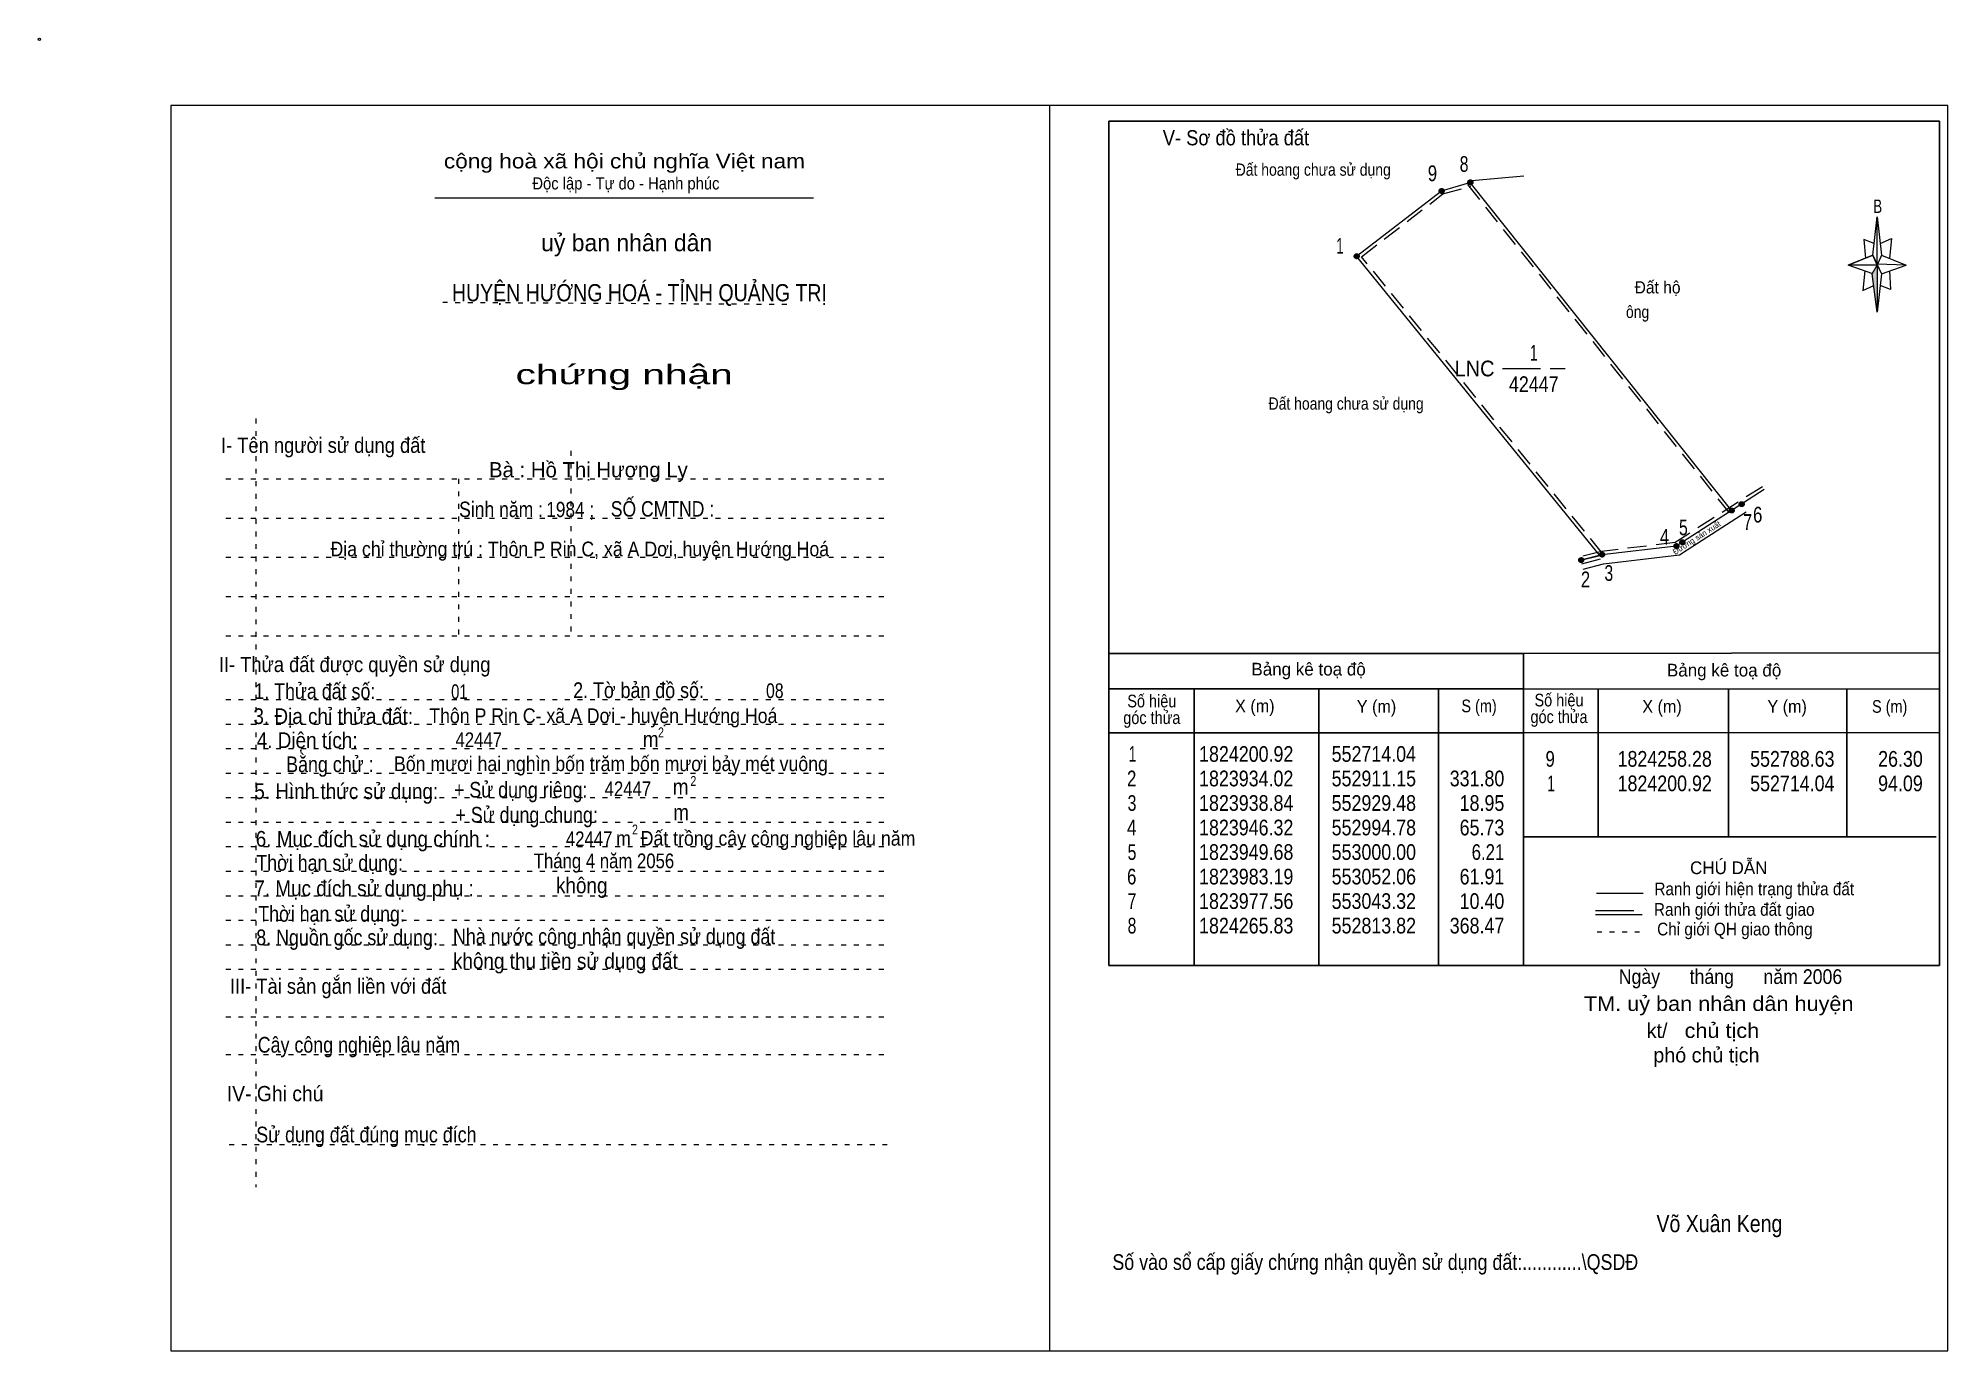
# Model space of a CAD drawing. Header units: centimetres. Extents: x -1.6 to 37.4, y -1.3 to 25.5.
import ezdxf
from ezdxf.enums import TextEntityAlignment as Align

# ---------------------------------------------------------------- set-up
doc = ezdxf.new("R2010")
doc.units = ezdxf.units.CM
doc.header["$LTSCALE"] = 0.13
for name, pattern in [('DOTTED', [1.5, 0.3, -1.2]), ('LONG_DASHED', [7.5, 6, -1.5]), ('MEDIUM_DASHED', [4.5, 3, -1.5])]:
    doc.linetypes.add(name, pattern=pattern)
for name, color, linetype, lineweight in [('1', 7, 'DOTTED', 13), ('10', 7, 'Continuous', 13), ('2', 7, 'Continuous', 25), ('3', 7, 'Continuous', 13), ('30', 7, 'Continuous', 13), ('32', 7, 'LONG_DASHED', 13), ('33', 7, 'LONG_DASHED', 13), ('35', 7, 'Continuous', 13)]:
    doc.layers.add(name, color=color, linetype=linetype, lineweight=lineweight)

msp = doc.modelspace()

# ---------------------------------------------------------------- hatches: boundary and pattern name
at = {"layer": '30'}
msp.add_hatch(color=256, dxfattribs=at).paths.add_polyline_path([(35.91, 20.87), (35.91, 19.91), (35.81, 20.69)])
at = {"layer": '32'}
for points in [[(27.6677, 22.5556, 1), (27.5677, 22.5556, 1)], [(27.0829, 22.3803, 1), (26.9829, 22.3803, 1)], [(25.3514, 21.0488, 1), (25.2514, 21.0488, 1)], [(33.1982, 15.9944, 1), (33.0982, 15.9944, 1)], [(32.9953, 15.8637, 1), (32.8953, 15.8637, 1)], [(31.8685, 15.1385, 1), (31.7685, 15.1385, 1)], [(31.9897, 15.2165, 1), (31.8897, 15.2165, 1)], [(29.9271, 14.8529, 1), (29.8271, 14.8529, 1)], [(30.3526, 14.9648, 1), (30.2526, 14.9648, 1)]]:
    msp.add_hatch(color=256, dxfattribs=at).paths.add_polyline_path(points)

# ---------------------------------------------------------------- linework, layer by layer
at = {"layer": '1', "linetype": 'Continuous'}
msp.add_line((6.51, 22.24), (14.23, 22.24), dxfattribs=at)
at = {"layer": '1'}
for p, q in [((6.67, 20.11), (13.82, 20.07)), ((2.86, 17.74), (2.86, 2.07)), ((9.28, 17.08), (9.28, 13.31)), ((2.25, 16.51), (15.75, 16.51)), ((6.99, 16.51), (6.99, 13.31)), ((2.25, 15.71), (15.75, 15.71)), ((2.25, 14.91), (15.75, 14.91)), ((2.25, 14.11), (15.75, 14.11)), ((2.25, 13.31), (15.75, 13.31)), ((2.25, 12.01), (15.75, 12.01)), ((2.25, 11.51), (15.75, 11.51)), ((2.25, 11.01), (15.75, 11.01)), ((2.25, 10.51), (15.75, 10.51)), ((2.25, 10.01), (15.75, 10.01)), ((2.25, 9.51), (15.75, 9.51)), ((2.25, 9.01), (15.75, 9.01)), ((2.25, 8.51), (15.75, 8.51)), ((2.25, 8.01), (15.75, 8.01)), ((2.25, 7.51), (15.75, 7.51)), ((2.25, 7.01), (15.75, 7.01)), ((2.25, 6.51), (15.75, 6.51)), ((2.25, 5.54), (15.75, 5.54)), ((2.25, 4.77), (15.75, 4.77)), ((2.32, 2.94), (15.82, 2.94))]:
    msp.add_line(p, q, dxfattribs=at)
at = {"layer": '10'}
for p, q in [((27.65, 22.59), (28.71, 22.69)), ((33.61, 16.29), (31.94, 15.22))]:
    msp.add_line(p, q, dxfattribs=at)
at = {"layer": '10', "linetype": 'MEDIUM_DASHED'}
for p, q in [((27.56, 22.51), (32.89, 15.82)), ((33.57, 16.35), (31.9, 15.28)), ((29.89, 14.78), (30.28, 14.88))]:
    msp.add_line(p, q, dxfattribs=at)
at = {"layer": '10', "lineweight": 25}
for p, q in [((28.7, 12.95), (37.18, 12.96)), ((28.7, 12.23), (37.18, 12.22)), ((30.22, 12.23), (30.22, 9.21)), ((32.88, 12.23), (32.88, 9.21)), ((35.29, 12.23), (35.29, 9.21)), ((28.7, 11.33), (37.18, 11.34)), ((28.7, 9.21), (37.11, 9.21))]:
    msp.add_line(p, q, dxfattribs=at)
at = {"layer": '10'}
for points in [[(30.26, 14.95), (25.3, 21.05), (27.03, 22.38), (27.61, 22.55), (32.94, 15.86)], [(29.92, 14.67), (30.33, 14.78), (31.88, 14.96), (32.04, 15.06), (33.24, 15.84)], [(31.94, 15.22), (31.81, 15.14), (30.3, 14.96), (29.87, 14.85), (30.26, 14.95)]]:
    msp.add_lwpolyline(points, dxfattribs=at)
at = {"layer": '10', "linetype": 'MEDIUM_DASHED'}
for points in [[(30.31, 14.99), (25.4, 21.04), (27.06, 22.32), (27.63, 22.48)], [(31.9, 15.28), (31.79, 15.21), (30.29, 15.03), (29.85, 14.92)]]:
    msp.add_lwpolyline(points, dxfattribs=at)
at = {"layer": '10'}
msp.add_circle((-1.55, 25.47), 0.025, dxfattribs=at)
at = {"layer": '2'}
for p, q in [((20.25, 12.95), (28.7, 12.95)), ((28.7, 6.59), (28.7, 12.95)), ((20.25, 12.23), (28.7, 12.23)), ((21.99, 6.59), (21.99, 12.23)), ((24.53, 10.89), (24.53, 12.23)), ((26.97, 12.23), (26.97, 6.59)), ((20.25, 11.33), (28.7, 11.33))]:
    msp.add_line(p, q, dxfattribs=at)
msp.add_lwpolyline([(37.18, 23.8), (20.25, 23.8), (20.25, 6.59), (37.18, 6.59)], close=True, dxfattribs=at)
msp.add_lwpolyline([(24.53, 6.59), (24.53, 10.39), (24.53, 10.89)], dxfattribs=at)
at = {"layer": '3'}
msp.add_line((19.04, 24.12), (19.04, -1.27), dxfattribs=at)
for points in [[(19.04, 24.12), (1.13, 24.12), (1.13, -1.27), (19.04, -1.27)], [(19.04, -1.27), (37.35, -1.27), (37.35, 24.12), (19.04, 24.12)]]:
    msp.add_lwpolyline(points, dxfattribs=at)
at = {"layer": '30'}
for p, q in [((35.82, 21.07), (35.91, 21.85)), ((36, 21.07), (36.5, 20.87)), ((35.82, 20.69), (35.32, 20.87)), ((36, 20.69), (35.91, 19.91)), ((36.16, 20.75), (36.18, 20.37)), ((36.18, 20.37), (35.97, 20.45))]:
    msp.add_line(p, q, dxfattribs=at)
for points in [[(35.91, 21.85), (36, 21.07), (35.91, 20.87)], [(35.91, 20.87), (35.32, 20.87), (35.82, 21.07), (36, 20.69), (36.5, 20.87), (35.91, 20.89)], [(35.91, 20.87), (35.91, 19.91), (35.81, 20.69)]]:
    msp.add_lwpolyline(points, close=True, dxfattribs=at)
for points in [[(35.97, 21.31), (36.2, 21.41), (36.16, 21.01)], [(35.91, 20.87), (35.82, 21.07), (35.32, 20.87)], [(35.85, 21.31), (35.64, 21.39), (35.67, 21.01)], [(35.66, 20.75), (35.62, 20.35), (35.84, 20.45)], [(35.91, 20.87), (36, 20.69), (36.5, 20.87)]]:
    msp.add_lwpolyline(points, dxfattribs=at)
at = {"layer": '32'}
for centre in [(27.6177, 22.5556), (27.0329, 22.3803), (25.3014, 21.0488), (33.1482, 15.9944), (32.9453, 15.8637), (31.8185, 15.1385), (31.9397, 15.2165), (29.8771, 14.8529), (30.3026, 14.9648)]:
    msp.add_circle(centre, 0.05, dxfattribs=at)
at = {"layer": '33'}
msp.add_line((28.27, 18.76), (29.55, 18.76), dxfattribs=at)
at = {"layer": '35'}
for p, q in [((30.19, 8.06), (31.14, 8.06)), ((30.17, 7.63), (31.12, 7.63))]:
    msp.add_line(p, q, dxfattribs=at)
at = {"layer": '35', "linetype": 'LONG_DASHED'}
msp.add_line((30.17, 7.71), (31.12, 7.71), dxfattribs=at)
at = {"layer": '35', "linetype": 'DOTTED'}
msp.add_line((30.2, 7.27), (31.19, 7.27), dxfattribs=at)

# ---------------------------------------------------------------- texts
at = {"layer": '1'}
for s, height, width, p in [('V- Sơ đồ thửa đất', 0.31, 0.9, (22.84, 23.31)), ('cộng hoà xã hội chủ nghĩa Việt nam', 0.3, 1.15, (10.375, 22.84)), ('Độc lập - Tự do - Hạnh phúc', 0.25, 0.9, (10.405, 22.41)), ('chứng nhận', 0.4, 1.55, (10.37, 18.44)), ('I- Tên người sử dụng đất', 0.31, 0.9, (4.235, 17.04)), ('II- Thửa đất được quyền sử dụng', 0.31, 0.9, (4.875, 12.57)), ('III- Tài sản gắn liền với đất', 0.31, 0.9, (4.54, 6.01)), ('IV- Ghi chú', 0.31, 0.95, (3.255, 3.82))]:
    msp.add_text(s, height=height, dxfattribs=dict(at, width=width)).set_placement(p, align=Align.CENTER)
msp.add_text('uỷ ban nhân dân', height=0.35, dxfattribs=at).set_placement((10.42, 21.15), align=Align.CENTER)
msp.add_text('Đường sản xuất', height=0.116, rotation=32.766, dxfattribs=at).set_placement((32.2636, 15.2591), align=Align.CENTER)
at = {"layer": '10'}
for s, height, width, p in [('Đất hoang chưa sử dụng ', 0.25, 0.85, (24.455, 22.69)), ('Đất hoang chưa sử dụng ', 0.25, 0.85, (25.125, 17.92)), ('Sinh năm :', 0.3149, 0.85, (7.86, 15.73)), ('1984 ;', 0.31, 0.85, (9.27, 15.73)), ('SỐ CMTND :', 0.3149, 0.85, (11.15, 15.74)), ('Địa chỉ thường trú : Thôn P Rin C, xã A Dơi, huyện Hướng Hoá ', 0.3, 0.9, (9.515, 14.93)), ('01', 0.3, 0.75, (7.01, 12.02)), ('08', 0.3, 0.8, (13.44, 12.04)), ('Thôn P Rin C- xã A Dơi - huyện Hướng Hoá ', 0.3, 0.9, (9.995, 11.53)), ('42447', 0.3, 0.85, (7.405, 11.04)), ('Bốn mươi hai nghìn bốn trăm bốn mươi bảy mét vuông ', 0.3, 0.9, (10.15, 10.55)), ('42447', 0.3, 0.85, (10.445, 10.04)), ('m  Đất trồng cây công nghiệp lâu năm ', 0.3, 0.9, (13.305, 9.03)), ('42447', 0.3, 0.85, (9.655, 9.02)), ('Tháng 4 năm 2056 ', 0.3, 0.85, (10.005, 8.57)), ('Ngày      tháng      năm 2006', 0.3, 0.9, (32.92, 6.21)), ('TM. uỷ ban nhân dân huyện', 0.3, 1.1, (32.68, 5.66)), ('chủ tịch', 0.3, 1.1, (32.745, 5.11)), ('Võ Xuân Keng ', 0.35, 0.85, (32.75, 1.15))]:
    msp.add_text(s, height=height, dxfattribs=dict(at, width=width)).set_placement(p, align=Align.CENTER)
for s, width, p in [('  Đất hộ', 0.95, (30.79, 20.29)), ('ông', 0.85, (30.79, 19.79))]:
    msp.add_text(s, height=0.25, dxfattribs=dict(at, width=width)).set_placement(p)
for s, height, p in [('Bà : Hồ Thị Hương Ly', 0.31, (9.64, 16.54)), ('kt/ ', 0.3, (31.48, 5.11)), ('phó chủ tịch ', 0.3, (32.485, 4.61))]:
    msp.add_text(s, height=height, dxfattribs=at).set_placement(p, align=Align.CENTER)
at = {"layer": '2'}
for s, height, width, p in [('HUYỆN HƯỚNG HOÁ - TỈNH QUẢNG TRỊ', 0.35, 0.85, (10.68, 20.13)), ('Số hiệu', 0.2591, 0.85, (21.125, 11.85)), ('Số hiệu', 0.2591, 0.85, (29.425, 11.87)), ('3. Địa chỉ thửa đất:', 0.32, 0.9, (4.44, 11.51)), ('góc thửa', 0.2591, 0.85, (21.125, 11.51)), ('X (m)', 0.2591, 0.95, (23.225, 11.75)), ('Y (m)', 0.2591, 0.95, (25.705, 11.74)), ('S (m)', 0.2591, 0.85, (27.795, 11.75)), ('góc thửa', 0.2591, 0.85, (29.425, 11.53)), ('X (m)', 0.2591, 0.95, (31.525, 11.74)), ('Y (m)', 0.2591, 0.95, (34.075, 11.74)), ('S (m)', 0.2591, 0.85, (36.165, 11.74)), ('Số vào sổ cấp giấy chứng nhận quyền sử dụng đất:............\\QSDĐ', 0.32, 0.85, (25.68, 0.38))]:
    msp.add_text(s, height=height, dxfattribs=dict(at, width=width)).set_placement(p, align=Align.CENTER)
for p in [(24.32, 12.5), (32.79, 12.48)]:
    msp.add_text('Bảng kê toạ độ', height=0.2591, dxfattribs=at).set_placement(p, align=Align.CENTER)
for s, height, width, p in [('1. Thửa đất số:', 0.32, 0.85, (2.83, 12.02)), ('2. Tờ bản đồ số:', 0.32, 0.85, (9.33, 12.04)), ('4. Diện tích:', 0.32, 0.9, (2.88, 11.02)), ('m', 0.32, 0.9, (10.75, 11.04)), ('2', 0.2, 0.8, (11.06, 11.24)), ('Bằng chử :', 0.32, 0.85, (3.48, 10.53)), ('5. Hình thức sử dụng:', 0.32, 0.9, (2.83, 9.98)), ('+ Sử dụng riêng:', 0.32, 0.85, (6.9, 10.01)), ('m', 0.32, 0.9, (11.36, 10.07)), ('2', 0.2, 0.8, (11.72, 10.25)), ('+ Sử dụng chung:', 0.32, 0.85, (6.93, 9.5)), ('m', 0.32, 0.9, (11.37, 9.55)), ('6. Mục đích sử dụng chính : ', 0.32, 0.9, (2.86, 9.01)), ('2', 0.2, 0.8, (10.53, 9.26)), ('Thời hạn sử dụng: ', 0.32, 0.85, (2.87, 8.52)), ('7. Mục đích sử dụng phụ : ', 0.32, 0.9, (2.83, 8)), ('không', 0.32, 0.9, (8.98, 8.06)), ('Thời hạn sử dụng: ', 0.32, 0.85, (2.91, 7.48)), ('8. Nguồn gốc sử dụng: ', 0.32, 0.85, (2.87, 7)), ('Nhà nước công nhận quyền sử dụng đất  ', 0.32, 0.85, (6.88, 7.02)), ('không thu tiền sử dụng đất', 0.32, 0.9, (6.88, 6.52)), ('Cây công nghiệp lâu năm', 0.32, 0.85, (2.9, 4.81)), ('Sử dụng đất đúng mục đích', 0.32, 0.85, (2.87, 2.98))]:
    msp.add_text(s, height=height, dxfattribs=dict(at, width=width)).set_placement(p)
at = {"layer": '30', "width": 0.75}
msp.add_text('B', height=0.2756, dxfattribs=at).set_placement((35.92, 21.93), align=Align.CENTER)
at = {"layer": '30'}
for s, width, p in [('1', 0.65, (20.81, 10.74)), ('1824200.92', 0.85, (24.01, 10.74)), ('552714.04', 0.85, (26.51, 10.74)), ('552714.04', 0.85, (26.51, 10.74)), ('9', 0.8, (29.34, 10.64)), ('1824258.28', 0.85, (32.54, 10.64)), ('552788.63', 0.85, (35.04, 10.64)), ('26.30', 0.85, (36.84, 10.64)), ('2', 0.8, (20.81, 10.24)), ('1823934.02', 0.85, (24.01, 10.24)), ('552911.15', 0.85, (26.51, 10.24)), ('331.80', 0.85, (28.31, 10.24)), ('1', 0.65, (29.34, 10.14)), ('1824200.92', 0.85, (32.54, 10.14)), ('552714.04', 0.85, (35.04, 10.14)), ('94.09', 0.85, (36.84, 10.14)), ('3', 0.75, (20.81, 9.74)), ('1823938.84', 0.85, (24.01, 9.74)), ('552929.48', 0.85, (26.51, 9.74)), ('18.95', 0.85, (28.31, 9.74)), ('4', 0.8, (20.81, 9.24)), ('1823946.32', 0.85, (24.01, 9.24)), ('552994.78', 0.85, (26.51, 9.24)), ('65.73', 0.85, (28.31, 9.24)), ('5', 0.75, (20.81, 8.74)), ('1823949.68', 0.85, (24.01, 8.74)), ('553000.00', 0.85, (26.51, 8.74)), ('6.21', 0.8, (28.31, 8.74)), ('6', 0.8, (20.81, 8.24)), ('1823983.19', 0.85, (24.01, 8.24)), ('553052.06', 0.85, (26.51, 8.24)), ('61.91', 0.85, (28.31, 8.24)), ('7', 0.75, (20.81, 7.74)), ('1823977.56', 0.85, (24.01, 7.74)), ('553043.32', 0.85, (26.51, 7.74)), ('10.40', 0.85, (28.31, 7.74)), ('8', 0.75, (20.81, 7.24)), ('1824265.83', 0.85, (24.01, 7.24)), ('552813.82', 0.85, (26.51, 7.24)), ('368.47', 0.85, (28.31, 7.24))]:
    msp.add_text(s, height=0.32, dxfattribs=dict(at, width=width)).set_placement(p, align=Align.RIGHT)
at = {"layer": '32'}
for s, width, p in [('8', 0.75, (27.49, 22.77)), ('9', 0.8, (26.845, 22.58)), ('1', 0.65, (24.96, 21.1)), ('5', 0.75, (31.96, 15.36)), ('7', 0.75, (33.27, 15.47)), ('6', 0.8, (33.475, 15.62)), ('4', 0.8, (31.575, 15.17)), ('2', 0.8, (29.965, 14.3)), ('3', 0.75, (30.44, 14.43))]:
    msp.add_text(s, height=0.32, dxfattribs=dict(at, width=width)).set_placement(p, align=Align.CENTER)
at = {"layer": '33'}
for s, width, p in [('1', 0.65, (28.91, 18.92)), ('42447', 0.85, (28.91, 18.28))]:
    msp.add_text(s, height=0.32, dxfattribs=dict(at, width=width)).set_placement(p, align=Align.CENTER)
at = {"layer": '33', "width": 0.95}
msp.add_text('LNC', height=0.32, dxfattribs=at).set_placement((28.11, 18.6), align=Align.RIGHT)
at = {"layer": '35'}
msp.add_text('CHÚ DẪN', height=0.2591, dxfattribs=at).set_placement((32.885, 8.45), align=Align.CENTER)
at = {"layer": '35', "width": 0.9}
for s, p in [('Ranh giới hiện trạng thửa đất', (33.405, 8.02)), ('Ranh giới thửa đất giao ', (33.04, 7.6)), ('Chỉ giới QH giao thông', (33.01, 7.2))]:
    msp.add_text(s, height=0.2591, dxfattribs=at).set_placement(p, align=Align.CENTER)

doc.saveas('drawing.dxf')
